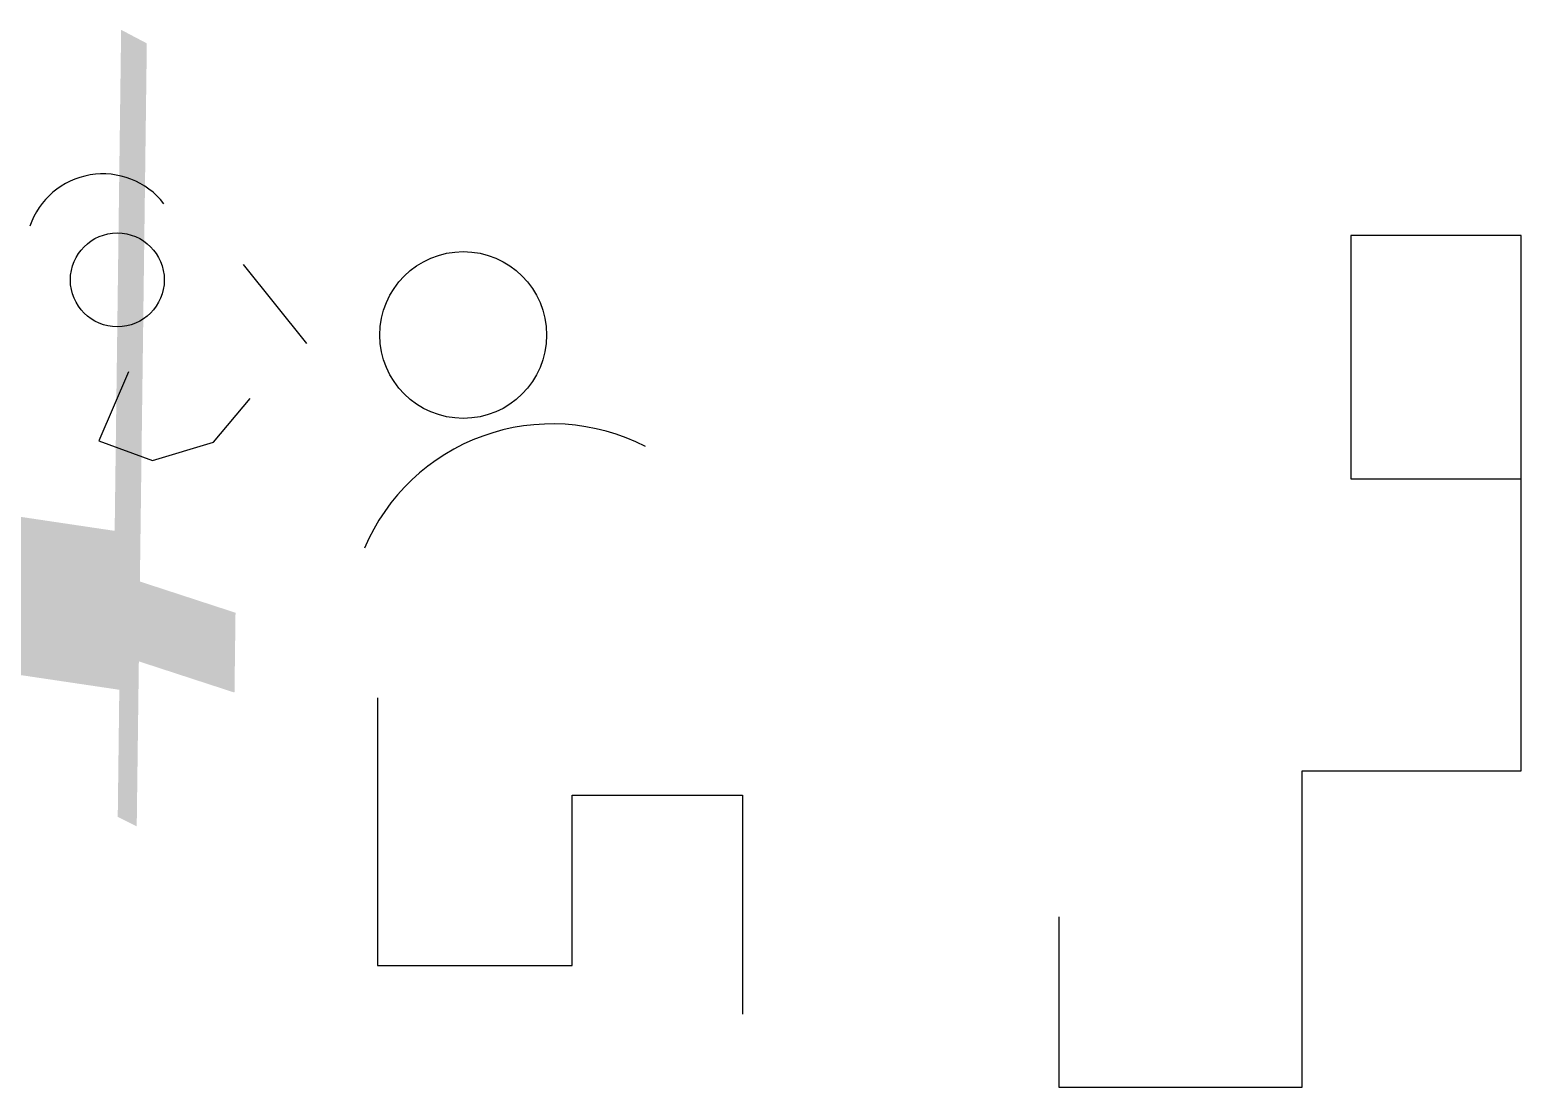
# Model space of a CAD drawing. Header units: millimetres. Extents: x 147 to 760, y 60 to 494.
import ezdxf

# ---------------------------------------------------------------- set-up
doc = ezdxf.new("R2010")
doc.units = ezdxf.units.MM
doc.layers.add('GEX_MEP_mur_pochage', color=7, linetype='Continuous', true_color=0x999999)

# ---------------------------------------------------------------- blocks, each defined once
blk = doc.blocks.new('test1')
blk.add_line((61.5, 26.11, 259), (87.61, -6.38, 368))
at = {"elevation": 204}
blk.add_lwpolyline([(14.5, -17.99), (2.32, -46.41), (24.37, -54.54), (49.31, -46.99), (64.4, -29.01)], dxfattribs=at)
blk.add_circle((9.86, 19.73, 200), 19.29)
blk.add_arc((3.95, 31.55, 125), 31.75, 37.8997, 161.22049)

msp = doc.modelspace()

# ---------------------------------------------------------------- hatches: boundary and pattern name
at = {"layer": 'GEX_MEP_mur_pochage', "extrusion": (0.987688, -4.21896e-10, 0.156434)}
h = msp.add_hatch(color=256, dxfattribs=at)
h.dxf.hatch_style = 1
h.paths.add_polyline_path([(494.46, -1180.47), (288.59, -1163.49), (305.34, -443.69), (382.81, -445.49), (390.96, -95.44), (280.74, -104.3), (275.86, -313.64), (243.37, -312.88), (238, -543.34), (220.73, -542.9), (219.42, -607.88), (236.49, -608.32), (223.29, -1175.67), (171.05, -1171.59), (167.16, -1221.45), (234.96, -1227.04), (222.13, -1478.27), (254.94, -1480.98), (267.77, -1229.75), (488.89, -1247.98)])

# ---------------------------------------------------------------- linework, layer by layer
at = {"elevation": 158}
for points in [[(570, 130), (570, 60), (670, 60), (670, 190), (760, 190), (760, 350), (760, 410), (690, 410), (690, 310), (760, 310)], [(290, 220), (290, 160), (290, 110), (370, 110), (370, 180), (440, 180), (440, 90)]]:
    msp.add_lwpolyline(points, dxfattribs=at)
msp.add_circle((325.26, 369.06, 458), 34.27)
msp.add_arc((361.75, 248.8, 257), 83.73, 62.73531, 157.04586)

# ---------------------------------------------------------------- block references
msp.add_blockref('test1', (173.25, 371.97, 187))

doc.saveas('drawing.dxf')
